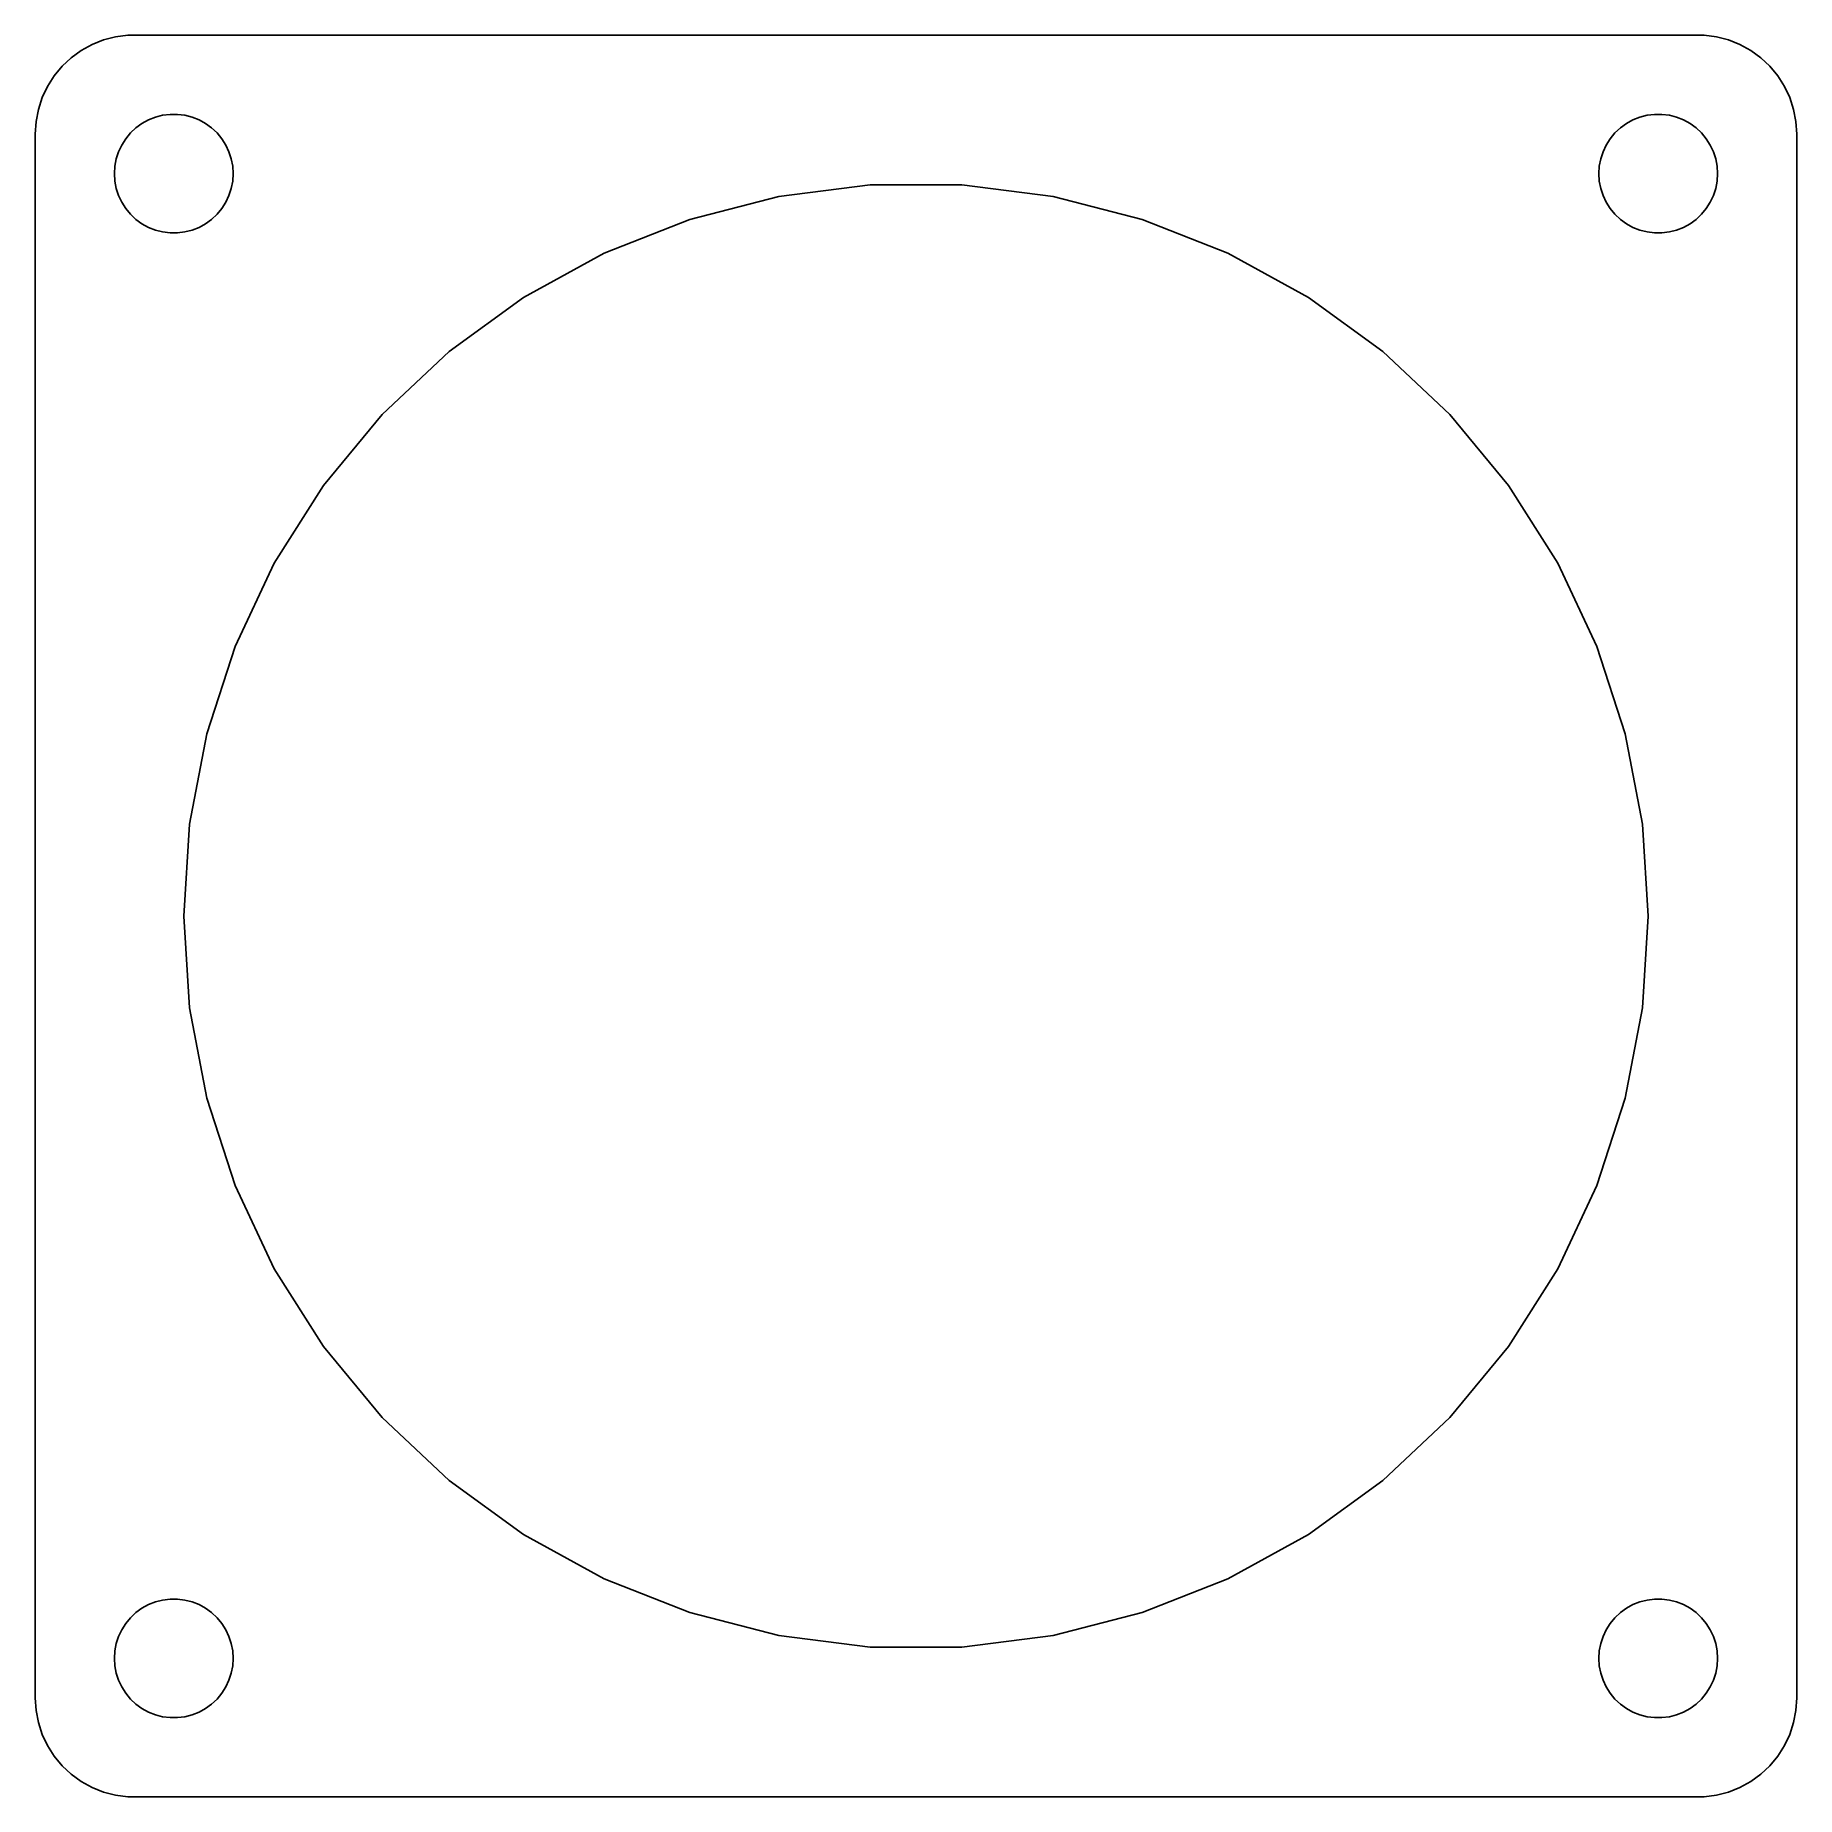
# Model space of a CAD drawing. Header units: metres. Extents: x -44.5 to 44.5, y -44.5 to 44.5.
import ezdxf

# ---------------------------------------------------------------- set-up
doc = ezdxf.new("R2010")
doc.units = ezdxf.units.M

msp = doc.modelspace()

# ---------------------------------------------------------------- linework, layer by layer
for p, q in [((-42.1791, 43.7216), (-42.6871, 43.3526)), ((-41.6289, 44.0241), (-42.1791, 43.7216)), ((-41.0451, 44.2553), (-41.6289, 44.0241)), ((-40.4369, 44.4114), (-41.0451, 44.2553)), ((-39.8139, 44.4901), (-40.4369, 44.4114)), ((39.8139, 44.4901), (-39.8139, 44.4901)), ((40.4369, 44.4114), (39.8139, 44.4901)), ((41.0451, 44.2553), (40.4369, 44.4114)), ((41.6289, 44.0241), (41.0451, 44.2553)), ((42.1791, 43.7216), (41.6289, 44.0241)), ((42.6871, 43.3526), (42.1791, 43.7216)), ((-43.1448, 42.9227), (-43.5451, 42.4389)), ((-42.6871, 43.3526), (-43.1448, 42.9227)), ((43.1448, 42.9227), (42.6871, 43.3526)), ((43.5451, 42.4389), (43.1448, 42.9227)), ((-43.8815, 41.9088), (-44.1489, 41.3406)), ((-43.5451, 42.4389), (-43.8815, 41.9088)), ((43.8815, 41.9088), (43.5451, 42.4389)), ((44.1489, 41.3406), (43.8815, 41.9088)), ((-44.1489, 41.3406), (-44.3429, 40.7434)), ((44.3429, 40.7434), (44.1489, 41.3406)), ((-44.4606, 40.1267), (-44.5, 39.5)), ((-44.3429, 40.7434), (-44.4606, 40.1267)), ((-39.1075, 40.033), (-38.7773, 40.2145)), ((-38.7773, 40.2145), (-38.427, 40.3532)), ((-38.427, 40.3532), (-38.0621, 40.4469)), ((-38.0621, 40.4469), (-37.6884, 40.4941)), ((-37.6884, 40.4941), (-37.3116, 40.4941)), ((-37.3116, 40.4941), (-36.9379, 40.4469)), ((-36.9379, 40.4469), (-36.5729, 40.3532)), ((-36.5729, 40.3532), (-36.2227, 40.2145)), ((-36.2227, 40.2145), (-35.8925, 40.033)), ((35.8925, 40.033), (36.2227, 40.2145)), ((36.2227, 40.2145), (36.5729, 40.3532)), ((36.5729, 40.3532), (36.9379, 40.4469)), ((36.9379, 40.4469), (37.3116, 40.4941)), ((37.3116, 40.4941), (37.6884, 40.4941)), ((37.6884, 40.4941), (38.0621, 40.4469)), ((38.0621, 40.4469), (38.427, 40.3532)), ((38.427, 40.3532), (38.7773, 40.2145)), ((38.7773, 40.2145), (39.1075, 40.033)), ((44.4606, 40.1267), (44.3429, 40.7434)), ((44.5, 39.5), (44.4606, 40.1267)), ((-44.5, 39.5), (-44.5, -39.5)), ((-40.1289, 38.9453), (-39.927, 39.2634)), ((-39.927, 39.2634), (-39.6869, 39.5536)), ((-39.6869, 39.5536), (-39.4123, 39.8115)), ((-39.4123, 39.8115), (-39.1075, 40.033)), ((-35.8925, 40.033), (-35.5877, 39.8115)), ((-35.5877, 39.8115), (-35.3131, 39.5536)), ((-35.3131, 39.5536), (-35.0729, 39.2634)), ((-35.0729, 39.2634), (-34.8711, 38.9453)), ((34.8711, 38.9453), (35.0729, 39.2634)), ((35.0729, 39.2634), (35.3131, 39.5536)), ((35.3131, 39.5536), (35.5877, 39.8115)), ((35.5877, 39.8115), (35.8925, 40.033)), ((39.1075, 40.033), (39.4123, 39.8115)), ((39.4123, 39.8115), (39.6869, 39.5536)), ((39.6869, 39.5536), (39.927, 39.2634)), ((39.927, 39.2634), (40.1289, 38.9453)), ((44.5, -39.5), (44.5, 39.5)), ((-40.4057, 38.2461), (-40.2893, 38.6044)), ((-40.2893, 38.6044), (-40.1289, 38.9453)), ((-34.8711, 38.9453), (-34.7107, 38.6044)), ((-34.7107, 38.6044), (-34.5942, 38.2461)), ((34.5942, 38.2461), (34.7107, 38.6044)), ((34.7107, 38.6044), (34.8711, 38.9453)), ((40.1289, 38.9453), (40.2893, 38.6044)), ((40.2893, 38.6044), (40.4057, 38.2461)), ((-40.5, 37.5), (-40.4763, 37.876)), ((-40.4763, 37.124), (-40.5, 37.5)), ((-40.4763, 37.876), (-40.4057, 38.2461)), ((-34.5942, 38.2461), (-34.5237, 37.876)), ((-34.5237, 37.876), (-34.5, 37.5)), ((-34.5, 37.5), (-34.5237, 37.124)), ((34.5, 37.5), (34.5237, 37.876)), ((34.5237, 37.124), (34.5, 37.5)), ((34.5237, 37.876), (34.5942, 38.2461)), ((40.4057, 38.2461), (40.4763, 37.876)), ((40.4763, 37.876), (40.5, 37.5)), ((40.5, 37.5), (40.4763, 37.124)), ((-40.4057, 36.7539), (-40.4763, 37.124)), ((-40.2893, 36.3956), (-40.4057, 36.7539)), ((-34.5942, 36.7539), (-34.7107, 36.3956)), ((-34.5237, 37.124), (-34.5942, 36.7539)), ((-6.93311, 36.3446), (-2.32324, 36.927)), ((-2.32324, 36.927), (2.32324, 36.927)), ((2.32324, 36.927), (6.93311, 36.3446)), ((34.5942, 36.7539), (34.5237, 37.124)), ((34.7107, 36.3956), (34.5942, 36.7539)), ((40.4057, 36.7539), (40.2893, 36.3956)), ((40.4763, 37.124), (40.4057, 36.7539)), ((-40.1289, 36.0547), (-40.2893, 36.3956)), ((-39.927, 35.7366), (-40.1289, 36.0547)), ((-39.6869, 35.4464), (-39.927, 35.7366)), ((-35.0729, 35.7366), (-35.3131, 35.4464)), ((-34.8711, 36.0547), (-35.0729, 35.7366)), ((-34.7107, 36.3956), (-34.8711, 36.0547)), ((-11.4336, 35.1891), (-6.93311, 36.3446)), ((6.93311, 36.3446), (11.4336, 35.1891)), ((34.8711, 36.0547), (34.7107, 36.3956)), ((35.0729, 35.7366), (34.8711, 36.0547)), ((35.3131, 35.4464), (35.0729, 35.7366)), ((39.927, 35.7366), (39.6869, 35.4464)), ((40.1289, 36.0547), (39.927, 35.7366)), ((40.2893, 36.3956), (40.1289, 36.0547)), ((-39.4123, 35.1885), (-39.6869, 35.4464)), ((-39.1075, 34.967), (-39.4123, 35.1885)), ((-38.7773, 34.7855), (-39.1075, 34.967)), ((-38.427, 34.6468), (-38.7773, 34.7855)), ((-36.2227, 34.7855), (-36.5729, 34.6468)), ((-35.8925, 34.967), (-36.2227, 34.7855)), ((-35.5877, 35.1885), (-35.8925, 34.967)), ((-35.3131, 35.4464), (-35.5877, 35.1885)), ((-15.7538, 33.4786), (-11.4336, 35.1891)), ((11.4336, 35.1891), (15.7538, 33.4786)), ((35.5877, 35.1885), (35.3131, 35.4464)), ((35.8925, 34.967), (35.5877, 35.1885)), ((36.2227, 34.7855), (35.8925, 34.967)), ((36.5729, 34.6468), (36.2227, 34.7855)), ((38.7773, 34.7855), (38.427, 34.6468)), ((39.1075, 34.967), (38.7773, 34.7855)), ((39.4123, 35.1885), (39.1075, 34.967)), ((39.6869, 35.4464), (39.4123, 35.1885)), ((-38.0621, 34.5531), (-38.427, 34.6468)), ((-37.6884, 34.5059), (-38.0621, 34.5531)), ((-37.3116, 34.5059), (-37.6884, 34.5059)), ((-36.9379, 34.5531), (-37.3116, 34.5059)), ((-36.5729, 34.6468), (-36.9379, 34.5531)), ((36.9379, 34.5531), (36.5729, 34.6468)), ((37.3116, 34.5059), (36.9379, 34.5531)), ((37.6884, 34.5059), (37.3116, 34.5059)), ((38.0621, 34.5531), (37.6884, 34.5059)), ((38.427, 34.6468), (38.0621, 34.5531)), ((-19.8256, 31.2401), (-15.7538, 33.4786)), ((15.7538, 33.4786), (19.8256, 31.2401)), ((-23.5847, 28.509), (-19.8256, 31.2401)), ((19.8256, 31.2401), (23.5847, 28.509)), ((-26.9718, 25.3282), (-23.5847, 28.509)), ((23.5847, 28.509), (26.9718, 25.3282)), ((-29.9336, 21.748), (-26.9718, 25.3282)), ((26.9718, 25.3282), (29.9336, 21.748)), ((-32.4233, 17.8249), (-29.9336, 21.748)), ((29.9336, 21.748), (32.4233, 17.8249)), ((-34.4017, 13.6206), (-32.4233, 17.8249)), ((32.4233, 17.8249), (34.4017, 13.6206)), ((-35.8376, 9.20152), (-34.4017, 13.6206)), ((34.4017, 13.6206), (35.8376, 9.20152)), ((-36.7082, 4.63733), (-35.8376, 9.20152)), ((35.8376, 9.20152), (36.7082, 4.63733)), ((-37, 0), (-36.7082, 4.63733)), ((36.7082, 4.63733), (37, 0)), ((-36.7082, -4.63733), (-37, 0)), ((37, 0), (36.7082, -4.63733)), ((-35.8376, -9.20152), (-36.7082, -4.63733)), ((36.7082, -4.63733), (35.8376, -9.20152)), ((-34.4017, -13.6206), (-35.8376, -9.20152)), ((35.8376, -9.20152), (34.4017, -13.6206)), ((-32.4233, -17.8249), (-34.4017, -13.6206)), ((34.4017, -13.6206), (32.4233, -17.8249)), ((-29.9336, -21.748), (-32.4233, -17.8249)), ((32.4233, -17.8249), (29.9336, -21.748)), ((-26.9718, -25.3282), (-29.9336, -21.748)), ((29.9336, -21.748), (26.9718, -25.3282)), ((-23.5847, -28.509), (-26.9718, -25.3282)), ((26.9718, -25.3282), (23.5847, -28.509)), ((-19.8256, -31.2401), (-23.5847, -28.509)), ((23.5847, -28.509), (19.8256, -31.2401)), ((-15.7538, -33.4786), (-19.8256, -31.2401)), ((19.8256, -31.2401), (15.7538, -33.4786)), ((-11.4336, -35.1891), (-15.7538, -33.4786)), ((15.7538, -33.4786), (11.4336, -35.1891)), ((-38.7773, -34.7855), (-38.427, -34.6468)), ((-38.427, -34.6468), (-38.0621, -34.5531)), ((-38.0621, -34.5531), (-37.6884, -34.5059)), ((-37.6884, -34.5059), (-37.3116, -34.5059)), ((-37.3116, -34.5059), (-36.9379, -34.5531)), ((-36.9379, -34.5531), (-36.5729, -34.6468)), ((-36.5729, -34.6468), (-36.2227, -34.7855)), ((36.2227, -34.7855), (36.5729, -34.6468)), ((36.5729, -34.6468), (36.9379, -34.5531)), ((36.9379, -34.5531), (37.3116, -34.5059)), ((37.3116, -34.5059), (37.6884, -34.5059)), ((37.6884, -34.5059), (38.0621, -34.5531)), ((38.0621, -34.5531), (38.427, -34.6468)), ((38.427, -34.6468), (38.7773, -34.7855)), ((-39.927, -35.7366), (-39.6869, -35.4464)), ((-39.6869, -35.4464), (-39.4123, -35.1885)), ((-39.4123, -35.1885), (-39.1075, -34.967)), ((-39.1075, -34.967), (-38.7773, -34.7855)), ((-36.2227, -34.7855), (-35.8925, -34.967)), ((-35.8925, -34.967), (-35.5877, -35.1885)), ((-35.5877, -35.1885), (-35.3131, -35.4464)), ((-35.3131, -35.4464), (-35.0729, -35.7366)), ((-6.93311, -36.3446), (-11.4336, -35.1891)), ((11.4336, -35.1891), (6.93311, -36.3446)), ((35.0729, -35.7366), (35.3131, -35.4464)), ((35.3131, -35.4464), (35.5877, -35.1885)), ((35.5877, -35.1885), (35.8925, -34.967)), ((35.8925, -34.967), (36.2227, -34.7855)), ((38.7773, -34.7855), (39.1075, -34.967)), ((39.1075, -34.967), (39.4123, -35.1885)), ((39.4123, -35.1885), (39.6869, -35.4464)), ((39.6869, -35.4464), (39.927, -35.7366)), ((-40.4057, -36.7539), (-40.2893, -36.3956)), ((-40.2893, -36.3956), (-40.1289, -36.0547)), ((-40.1289, -36.0547), (-39.927, -35.7366)), ((-35.0729, -35.7366), (-34.8711, -36.0547)), ((-34.8711, -36.0547), (-34.7107, -36.3956)), ((-34.7107, -36.3956), (-34.5942, -36.7539)), ((-2.32324, -36.927), (-6.93311, -36.3446)), ((6.93311, -36.3446), (2.32324, -36.927)), ((34.5942, -36.7539), (34.7107, -36.3956)), ((34.7107, -36.3956), (34.8711, -36.0547)), ((34.8711, -36.0547), (35.0729, -35.7366)), ((39.927, -35.7366), (40.1289, -36.0547)), ((40.1289, -36.0547), (40.2893, -36.3956)), ((40.2893, -36.3956), (40.4057, -36.7539)), ((-40.5, -37.5), (-40.4763, -37.124)), ((-40.4763, -37.124), (-40.4057, -36.7539)), ((-34.5942, -36.7539), (-34.5237, -37.124)), ((-34.5237, -37.124), (-34.5, -37.5)), ((2.32324, -36.927), (-2.32324, -36.927)), ((34.5, -37.5), (34.5237, -37.124)), ((34.5237, -37.124), (34.5942, -36.7539)), ((40.4057, -36.7539), (40.4763, -37.124)), ((40.4763, -37.124), (40.5, -37.5)), ((-40.4763, -37.876), (-40.5, -37.5)), ((-40.4057, -38.2461), (-40.4763, -37.876)), ((-40.2893, -38.6044), (-40.4057, -38.2461)), ((-34.5942, -38.2461), (-34.7107, -38.6044)), ((-34.5237, -37.876), (-34.5942, -38.2461)), ((-34.5, -37.5), (-34.5237, -37.876)), ((34.5237, -37.876), (34.5, -37.5)), ((34.5942, -38.2461), (34.5237, -37.876)), ((34.7107, -38.6044), (34.5942, -38.2461)), ((40.4057, -38.2461), (40.2893, -38.6044)), ((40.4763, -37.876), (40.4057, -38.2461)), ((40.5, -37.5), (40.4763, -37.876)), ((-40.1289, -38.9453), (-40.2893, -38.6044)), ((-39.927, -39.2634), (-40.1289, -38.9453)), ((-34.8711, -38.9453), (-35.0729, -39.2634)), ((-34.7107, -38.6044), (-34.8711, -38.9453)), ((34.8711, -38.9453), (34.7107, -38.6044)), ((35.0729, -39.2634), (34.8711, -38.9453)), ((40.1289, -38.9453), (39.927, -39.2634)), ((40.2893, -38.6044), (40.1289, -38.9453)), ((-44.5, -39.5), (-44.4606, -40.1267)), ((-39.6869, -39.5536), (-39.927, -39.2634)), ((-39.4123, -39.8115), (-39.6869, -39.5536)), ((-39.1075, -40.033), (-39.4123, -39.8115)), ((-38.7773, -40.2145), (-39.1075, -40.033)), ((-35.8925, -40.033), (-36.2227, -40.2145)), ((-35.5877, -39.8115), (-35.8925, -40.033)), ((-35.3131, -39.5536), (-35.5877, -39.8115)), ((-35.0729, -39.2634), (-35.3131, -39.5536)), ((35.3131, -39.5536), (35.0729, -39.2634)), ((35.5877, -39.8115), (35.3131, -39.5536)), ((35.8925, -40.033), (35.5877, -39.8115)), ((36.2227, -40.2145), (35.8925, -40.033)), ((39.1075, -40.033), (38.7773, -40.2145)), ((39.4123, -39.8115), (39.1075, -40.033)), ((39.6869, -39.5536), (39.4123, -39.8115)), ((39.927, -39.2634), (39.6869, -39.5536)), ((44.4606, -40.1267), (44.5, -39.5)), ((-44.4606, -40.1267), (-44.3429, -40.7434)), ((-44.3429, -40.7434), (-44.1489, -41.3406)), ((-38.427, -40.3532), (-38.7773, -40.2145)), ((-38.0621, -40.4469), (-38.427, -40.3532)), ((-37.6884, -40.4941), (-38.0621, -40.4469)), ((-37.3116, -40.4941), (-37.6884, -40.4941)), ((-36.9379, -40.4469), (-37.3116, -40.4941)), ((-36.5729, -40.3532), (-36.9379, -40.4469)), ((-36.2227, -40.2145), (-36.5729, -40.3532)), ((36.5729, -40.3532), (36.2227, -40.2145)), ((36.9379, -40.4469), (36.5729, -40.3532)), ((37.3116, -40.4941), (36.9379, -40.4469)), ((37.6884, -40.4941), (37.3116, -40.4941)), ((38.0621, -40.4469), (37.6884, -40.4941)), ((38.427, -40.3532), (38.0621, -40.4469)), ((38.7773, -40.2145), (38.427, -40.3532)), ((44.1489, -41.3406), (44.3429, -40.7434)), ((44.3429, -40.7434), (44.4606, -40.1267)), ((-44.1489, -41.3406), (-43.8815, -41.9088)), ((43.8815, -41.9088), (44.1489, -41.3406)), ((-43.8815, -41.9088), (-43.5451, -42.4389)), ((-43.5451, -42.4389), (-43.1448, -42.9227)), ((43.1448, -42.9227), (43.5451, -42.4389)), ((43.5451, -42.4389), (43.8815, -41.9088)), ((-43.1448, -42.9227), (-42.6871, -43.3526)), ((-42.6871, -43.3526), (-42.1791, -43.7216)), ((42.1791, -43.7216), (42.6871, -43.3526)), ((42.6871, -43.3526), (43.1448, -42.9227)), ((-42.1791, -43.7216), (-41.6289, -44.0241)), ((-41.6289, -44.0241), (-41.0451, -44.2553)), ((-41.0451, -44.2553), (-40.4369, -44.4114)), ((-40.4369, -44.4114), (-39.8139, -44.4901)), ((-39.8139, -44.4901), (39.8139, -44.4901)), ((39.8139, -44.4901), (40.4369, -44.4114)), ((40.4369, -44.4114), (41.0451, -44.2553)), ((41.0451, -44.2553), (41.6289, -44.0241)), ((41.6289, -44.0241), (42.1791, -43.7216))]:
    msp.add_line(p, q)

doc.saveas('drawing.dxf')
